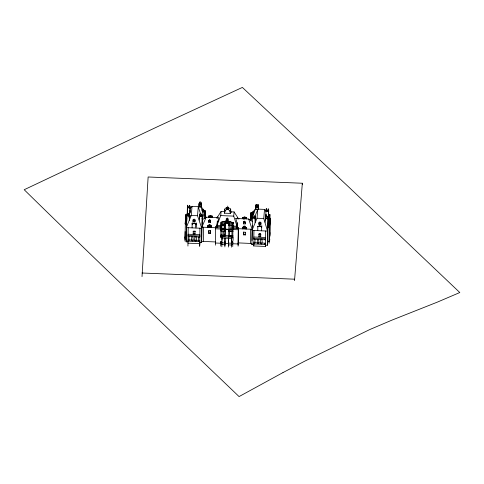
<?xml version="1.0" encoding="UTF-8"?>
<svg xmlns="http://www.w3.org/2000/svg" width="484" height="484" viewBox="0 0 484 484"><rect width="100%" height="100%" fill="white"/><g stroke="black" fill="none" stroke-linecap="round" stroke-linejoin="round"><path stroke-width="0.73" d="M227.764 206.178L227.758 206.093M142.024 276.612L148.134 176.987L302.331 183.236L302.318 184.682M184.942 241.068L185.499 217.673L185.868 214.666L187.332 214.733M185.063 239.689L185.13 231.57M185.85 217.153L185.868 214.666M188.064 241.909L186.128 241.825L186.673 222.664M186.407 241.129L186.685 223.808L185.094 223.741M186.691 221.781L186.757 214.4L186.558 223.802L186.667 222.961M188.984 215.779L189.069 213.438L188.984 215.779L186.999 215.695L187.084 213.353L188.421 213.68M187.229 213.541L187.405 206.293L187.344 213.498M187.647 207.588L187.738 205.246L187.647 207.588L189.631 207.672L189.722 205.331L189.631 207.672M187.931 246.053L188.113 236.585M188.028 235.49L188.016 236.513L199.753 237.015L199.868 234.728L188.131 234.232L188.028 235.49L199.759 235.986L199.753 237.015M188.125 235.254L188.191 227.704M189.183 215.362L189.069 217.842L189.843 217.026M189.02 236.591L188.984 240.572L188.482 240.863L188.107 240.373L188.863 240.342L188.028 240.53M189.274 220.329L189.444 214.515L189.419 217.395M189.547 211.133L189.444 212.337L190.593 212.391L189.432 213.619L189.547 211.133L190.696 211.181M189.934 211.508L190.091 206.402L190.049 211.454M192.82 236.749C194.296 242.544 190.248 242.309 191.864 236.712M192.094 227.873L192.166 223.554L194.144 223.07L196.032 223.717L196.002 226.863M193.098 221.72L193.17 219.682L193.098 221.72L194.919 221.799L194.992 219.76L194.919 221.799M193.213 233.875L193.261 233.258L194.985 233.324L194.931 233.941L193.213 233.875L193.279 231.134L193.231 231.751A0.865 0.647 4.9 0 1 194.096 231.14A0.865 0.647 4.9 0 1 194.949 231.824L195.004 231.207A0.865 0.647 4.9 0 0 194.973 231.037M194.931 233.941L195.004 231.207M196.05 236.307C197.551 243.004 193.443 242.75 195.094 236.265M195.959 228.037L196.032 223.717M198.924 207.152L199.093 203.219L199.063 206.807M199.656 240.881C198.809 242.944 197.95 237.735 198.857 237.087M199.317 204.78L199.438 202.445A0.793 0.593 4.9 0 1 200.237 201.882A0.793 0.593 4.9 0 1 201.023 202.512L200.902 204.847L199.317 204.78L199.438 202.445M199.426 220.117L199.589 214.86L199.559 218.363M199.832 216.154L199.922 213.886L199.832 216.154L201.816 216.239L201.907 213.97L201.816 216.239M199.668 246.55L199.819 240.397M199.777 245.285L199.922 228.206M200.902 204.847L201.023 202.512M201.211 207.261L201.386 203.316L201.344 207.642M187.961 243.168L199.692 243.664L199.801 242.405L201.647 242.484L201.774 228.279L202.512 219.615L202.04 218.205M201.647 242.484L201.864 227.159L206.16 217.213L218.901 217.752L217.104 224.201M202.076 224.697L202.276 214.969L202.203 223.215M203.086 211.998L203.201 209.512L203.086 211.998L201.949 210.667L203.099 210.715L203.201 209.512M203.341 241.425L203.462 227.226M204.423 215.822L204.448 213.299L205.107 213.329L205.071 217.213L205.506 212.149L201.108 206.71L192.039 206.329L190.079 208.58M203.171 211.998L204.557 212.059L204.665 210.74L205.325 210.764L205.289 214.648M205.452 218.109L205.506 212.149M207.624 227.401L207.672 225.762L208.265 225.786A1.464 1.095 4.9 0 1 209.645 225.114A1.464 1.095 4.9 0 1 211.018 225.901L211.593 226.143L211.012 226.119A1.555 1.162 4.9 0 0 210.873 225.913M207.672 225.762L208.259 226.004M208.217 227.432L208.265 225.786M208.658 217.286L208.671 215.991L210.57 215.501L212.536 216.154L212.524 217.449M208.749 222.386L208.822 220.347L209.76 219.706L210.643 220.426L210.57 222.465L208.749 222.386L208.822 220.347M208.743 233.409L208.822 230.602L208.761 231.279A0.865 0.647 4.9 0 1 209.626 230.674A0.865 0.647 4.9 0 1 210.486 231.358L210.54 230.674L210.467 233.476L208.743 233.409L208.804 232.725L210.522 232.798L210.467 233.476M210.57 222.465L210.643 220.426M210.97 227.547L211.018 225.901M211.55 227.571L211.599 225.925M212.536 216.154L212.494 217.225L210.528 216.572L208.628 217.062M215.404 245.176L215.652 226.554L215.561 227.625L220.97 227.855M216.929 227.698L216.953 225.405L220.752 215.58L221.109 211.387L224.594 211.538M217.673 217.8L217.685 216.79L221.109 211.387M220.764 246.084L220.855 241.456L220.795 242.139L221.944 242.188M221.987 237.378L220.837 237.329L220.958 223.384L226.948 222.077L232.931 223.886L232.81 237.838L231.648 237.789L231.594 238.424L221.932 238.013L221.999 236.15L221.853 246.767M221.006 228.454L221.031 225.574L216.953 225.405M221.055 223.076L221.061 222.168L227.05 220.867L233.034 222.676L233.028 223.578M224.207 231.056L225.084 230.892L225.054 231.231L220.892 231.056L220.922 230.717L221.86 230.759C222.259 231.304 222.168 236.96 220.958 234.928M220.904 229.718L220.94 228.702L221.382 229.035L221.872 228.744L221.908 224.776M222.011 240.137L222.041 236.7M224.086 230.85C222.84 231.618 224.334 237.172 224.776 234.976M231.957 225.266L232.943 225.242L232.913 225.58L228.751 225.405L228.962 223.318L226.942 222.713L224.933 223.148L225.102 228.878L224.546 229.168L224.104 228.835L224.14 224.872L222.652 224.806M224.764 211.46L224.782 209.324A4.211 2.111 59.6 0 1 225.719 208.059L226.893 208.241M224.872 246.894L224.945 238.14M220.886 235.079L220.849 236.101L225.012 236.277L225.018 235.593M225.012 236.277L225.102 228.878M224.981 245.582L225.048 238.201M225.072 235.599L225.181 223.033L224.927 223.705M227.25 207.073L226.814 209.167L225.502 210.625M228.339 208.888L227.177 209.082L227.208 208.108L226.845 208.09L228.375 208.447M229.476 210.794L228.315 209.233L226.814 209.167L226.899 207.406L227.256 208.156M227.952 209.112L227.958 208.38M228.466 247.046L228.545 238.291M228.581 245.733L228.654 237.668M230.239 231.11L231.957 231.183L231.933 235.623L232.852 235.581L232.822 236.609L228.654 236.434L229.023 222.64L228.956 223.874M232.895 231.225L232.864 231.564L228.702 231.388C227.789 226.312 231.461 232.864 229.718 225.108M229.664 231.086L229.622 235.448L228.702 235.49L231.921 235.545M230.686 212.476L230.711 209.572A4.211 2.341 -53.2 0 0 229.694 208.229L228.394 208.308M231.521 247.173L231.661 236.561L231.606 237.196L221.944 236.785M231.697 238.485L231.558 243.228L228.502 243.095L228.617 241.788M232.883 225.223C234.329 230.995 230.372 230.795 231.945 225.199M232.102 241.994C232.145 244.305 234.129 237.977 232.574 237.081M232.731 246.592L232.822 241.964L232.768 242.641L231.606 242.593M232.979 228.962L233.004 226.082L237.033 226.252L237.348 222.622M233.203 222.616L233.167 223.868M237.015 228.545L237.033 226.252L233.736 216.124L234.093 211.938L230.523 211.786L230.535 212.416L230.705 210.449M237.759 218.653L237.771 217.637L234.093 211.938M238.098 246.138L238.34 227.516L238.188 245.067M242.448 228.878L242.496 227.232L243.089 227.256A1.464 1.095 4.9 0 1 244.474 226.591A1.464 1.095 4.9 0 1 245.842 227.377L246.423 227.619L245.842 227.589A1.555 1.162 4.9 0 0 245.697 227.389M242.496 227.232L242.986 227.474A1.555 1.162 4.9 0 1 243.561 226.978M242.786 218.726L242.799 217.437L244.692 216.947L246.665 217.6L246.652 218.895M243.041 228.902L243.089 227.256M243.361 223.85L243.44 221.817L244.372 221.17L245.261 221.89L245.182 223.929L243.361 223.85L243.44 221.817M243.609 234.879L243.688 232.078L243.609 234.879L245.334 234.952L245.388 234.268L243.67 234.202M245.182 223.929L245.261 221.89M245.334 234.952L245.406 232.151L245.352 232.828A0.865 0.647 4.9 0 0 244.493 232.151A0.865 0.647 4.9 0 0 243.627 232.756M245.793 229.017L245.842 227.377M246.374 229.041L246.423 227.401M250.385 243.416L250.506 229.216M252.799 214.152L251.408 214.091L251.523 212.724L250.863 212.694L250.609 219.137L251.269 219.167M250.827 216.578L250.863 212.694M251.275 218.429L251.305 215.283L250.645 215.253M253.858 240.693L253.822 244.686L251.886 244.608L252.454 225.205M252.007 240.494L252.103 229.283L248.691 219.016L235.678 218.466M252.321 226.718L252.527 216.554L252.515 218.03M252.769 217.848L252.86 215.507L252.769 217.848L254.753 217.933L254.844 216.88M253.023 211.847L252.914 214.327L253.023 211.847L252.92 213.051L254.07 213.099M265.68 230.983L265.45 246.447L253.719 245.951L253.84 242.684M265.619 238.533L265.51 239.792L253.773 239.296L253.949 230.487M254.753 217.933C254.348 212.403 256.109 218.786 252.775 216.826M253.864 243.156C254.947 245.152 255.352 239.967 254.778 239.374M255.044 222.507L255.213 216.663L255.183 220.268M255.631 209.288L255.782 205.621L255.752 209.318M256.024 206.916L256.109 204.575L256.024 206.916L258.008 207.001L258.099 204.659L258.008 207.001M258.577 239.532C260.047 245.327 256.006 245.092 257.621 239.489M257.766 230.65L257.839 226.331L259.817 225.846L261.705 226.494L261.632 230.814M258.317 209.409L258.468 205.73L258.438 209.282M259 224.509L259.073 222.471L260.011 221.829L259.926 222.84L259.013 223.233L260.828 223.305L260.894 222.549L260.822 224.582L259 224.509L259.073 222.471M258.964 236.658L259.037 233.917L258.988 234.534A0.865 0.647 4.9 0 1 259.854 233.923A0.865 0.647 4.9 0 1 260.707 234.607L260.761 233.99L260.688 236.724L258.964 236.658L259.019 236.041L260.743 236.107L260.688 236.724M260.822 224.582L260.828 223.305L259.926 222.84M261.808 239.09C263.308 245.787 259.2 245.533 260.852 239.048M265.19 222.301L265.353 217.201L265.329 220.159M265.595 218.496L265.68 216.154L265.595 218.496L267.579 218.58L267.67 216.239L267.579 218.58M265.45 246.447L265.577 243.18M265.51 239.792L265.625 237.511L253.888 237.015M265.837 214.745L265.994 209.645M266.236 210.939L266.327 208.598L266.236 210.939L268.221 211.024L268.311 209.977M266.502 216.336L266.515 215.053L265.365 215.005M265.559 245.182L267.404 245.261L267.531 231.062L268.076 224.624M267.682 244.565L268.039 217.316L267.961 225.998M268.221 211.024C267.815 205.494 269.576 211.883 266.248 209.917M267.833 227.48L269.298 227.541L270.072 218.472L268.608 218.411L268.68 209.76L268.487 219.79M268.88 218.338L268.91 214.829L268.602 218.441M269.237 218.556L269.304 215.531L269.794 215.549L269.884 214.472L268.511 214.412M269.279 218.163L269.304 215.531M269.158 243.186L269.298 227.298L270.072 218.23L268.608 218.163L267.833 227.238L269.298 227.298M269.286 241.697L269.425 226.058M269.763 218.417L269.794 215.549M269.83 220.916L269.884 214.472M269.8 236.936L269.951 219.851M269.921 235.557L270.072 218.23M294.526 280.635L302.331 183.236M216.971 227.801L217.086 224.739M266.412 216.263L266.515 215.053L266.412 216.263L265.262 216.215M251.523 212.724L251.299 215.912L252.805 215.979M204.442 213.934L204.665 210.74M205.107 213.329L205.325 210.764M186.733 221.109L186.957 217.733L185.499 217.673M185.088 236.803L184.967 238.182L186.431 238.243L186.128 241.825M186.999 215.695L187.084 214.648M187.453 213.523L187.574 212.101M189.432 213.619L189.534 212.409M204.442 218.308L201.084 207.049L198.265 206.934L197.52 215.713L201.774 228.279L186.249 227.625L191.265 215.447L192.039 206.329M192.166 223.554L192.13 223.989L194.108 223.505L195.996 224.153M192.16 224.183L192.287 222.688M194.023 220.057L194.925 220.516L193.11 220.444L194.023 220.057L194.108 219.04M194.108 223.505L194.144 223.07M196.026 224.346L196.153 222.852M201.084 207.049L201.108 206.71M208.671 215.991L208.634 216.427L210.534 215.937L212.5 216.59M209.675 220.722L210.582 221.188L208.761 221.109L209.675 220.722L209.76 219.706M210.371 217.618L210.461 216.602L211.363 217.068L209.548 216.989L210.461 216.602M210.534 215.937L210.57 215.501M210.34 226.24L210.207 226.101A0.841 0.629 4.9 0 0 209.021 226.052L208.882 226.173A0.841 0.629 4.9 0 0 209.602 227.153A0.841 0.629 4.9 0 0 210.34 226.24L210.286 226.179M217.316 221.097L216.941 226.415L221.025 226.591M217.588 217.927L217.685 216.79M221.061 222.168L220.958 223.856L225.121 224.038L225.181 223.033M220.976 224.733C221.787 225.538 225.284 224.546 220.976 224.739L220.946 225.078L225.108 225.254C224.346 223.995 223.832 225.804 225.072 224.909M220.837 237.329L220.898 236.652M224.782 209.324L224.449 213.184L230.384 213.432L230.711 209.572M226.306 218.538L226.234 220.577L228.055 220.65L228.127 218.611M227.177 209.082L226.839 208.822M227.643 208.126L227.226 207.884M225.018 241.637L224.909 242.944L221.89 242.817M227.159 218.907L228.067 219.373L226.246 219.294L227.159 218.907L227.244 217.897M226.948 222.077L227.05 220.867M228.823 223.184L228.763 224.189L232.925 224.364L233.088 222.864L227.141 220.613L221.115 222.356M228.751 225.405L228.781 225.066L229.561 225.32M228.714 230.051L228.769 229.319L225.127 229.168L225.066 229.894L220.904 229.67M228.702 231.388L228.726 231.049L229.64 231.146M228.69 235.406L228.654 236.434M232.931 223.886L233.034 222.676M232.81 237.838L232.864 237.16M237.674 218.774L237.771 217.637M237.172 225.592L237.027 227.268L232.998 227.093M238.328 228.702L238.237 229.773L215.549 228.811L215.64 227.74L201.864 227.159M242.799 217.437L242.762 217.873L244.656 217.383L246.628 218.036L246.665 217.6M243.519 219.191L243.585 218.429L244.499 218.042L245.406 218.508L243.585 218.429M243.754 227.716L243.845 227.522A0.841 0.629 4.9 0 1 245.037 227.571L245.17 227.71A0.841 0.629 4.9 0 1 244.432 228.629A0.841 0.629 4.9 0 1 243.712 227.649M244.414 219.058L244.499 218.042M244.287 222.186L245.194 222.652L243.373 222.573L244.287 222.186L244.372 221.17M244.656 217.383L244.692 216.947M250.506 220.389L250.936 215.326M251.886 244.608L251.946 243.869M250.676 220.958L255.449 209.009L264.518 209.397L265.837 211.024M253.773 239.296L253.882 238.037M253.719 245.951L253.822 244.686M264.518 209.397L263.744 218.514L267.531 231.062L252.007 230.408L257.022 218.23L257.766 209.451L255.419 209.348M257.839 226.331L257.803 226.766L259.781 226.282L261.669 226.929M259.811 226.476L259.914 225.254M261.699 227.129L261.826 225.629M267.404 245.261L267.712 241.679L269.171 241.74L269.945 232.671M269.824 224.292L270.012 222.047M269.812 225.308L269.757 223.051M269.667 240.481L269.782 239.102M232.707 237.287L231.878 237.432M198.821 241.068L199.202 240.778M221.86 230.759L221.363 231.043L220.922 230.717M232.895 231.207L232.399 231.497L231.957 231.164M253.852 238.588L254.705 238.866M226.863 208.126L227.214 207.515M254.699 216.959L257.766 209.451M221.835 241.897L221.019 241.97L221.4 241.528M251.535 213.511L255.449 209.009M221.835 236.954L221.067 236.948M195.972 236.458L195.143 236.428M199.656 236.682L199.692 236.234M224.207 235L221.769 234.958M202.512 219.615L206.16 217.213M242.756 218.502L244.65 218.018L246.622 218.665M261.548 239.35L261.07 239.332M264.96 243.561C263.738 243.966 265.952 244.601 265.413 243.658M224.134 224.951L225.139 224.915M142.06 273.006L294.538 279.189M256.121 204.841L258.105 204.926M256.03 205.894L258.014 205.978M255.655 207.134L258.335 207.249M198.942 204.998L201.235 205.095M226.899 207.406L227.262 207.424M228.037 207.454L228.4 207.473L228.315 209.233L228.4 207.473L228.024 207.11M227.22 207.509L227.976 207.539L228.321 208.392M226.881 207.648L227.244 207.66M187.659 206.565L189.643 206.65M187.278 207.805L189.964 207.92M265.867 211.157L268.553 211.272M202.137 209.645L203.153 209.687M252.981 212.022L253.997 212.065M203.153 211.308L204.659 211.369M251.517 213.353L253.023 213.42M204.563 211.423L205.222 211.454M250.754 213.432L251.414 213.462M189.498 211.308L190.521 211.351M265.45 215.186L266.466 215.235M265.692 216.421L267.676 216.505M220.752 215.58L233.736 216.124M265.601 217.473L267.585 217.558M187.006 214.672L188.99 214.757M199.844 215.18L201.828 215.265M187.326 214.975L185.868 214.908L185.094 223.983L186.558 224.044M191.265 215.447L197.52 215.713M257.022 218.23L263.744 218.514M252.4 218.066L255.086 218.181M189.135 215.537L190.666 215.604M265.226 218.714L267.912 218.828M199.462 216.372L202.149 216.487M186.624 215.912L189.311 216.027M189.081 216.566L190.23 216.614M216.384 217.939L217.709 218M237.723 218.841L239.072 218.901M268.233 221.206L269.697 221.267M225.175 223.36L228.823 223.511M207.636 226.191L208.229 226.216A1.464 1.095 4.9 0 1 209.608 225.544A1.464 1.095 4.9 0 1 210.982 226.331L211.562 226.355M242.46 227.661L243.053 227.686A1.464 1.095 4.9 0 1 244.438 227.02A1.464 1.095 4.9 0 1 245.805 227.807L246.386 227.831M208.223 226.56L208.404 226.572A1.21 0.901 4.9 0 1 209.62 225.719A1.21 0.901 4.9 0 1 210.818 226.675L210.976 226.681M243.047 228.037L243.234 228.043A1.21 0.901 4.9 0 1 244.444 227.19A1.21 0.901 4.9 0 1 245.642 228.145L245.805 228.152M232.943 228.363L238.249 228.587M252.103 229.283L237.057 228.648L237.233 223.971L235.871 218.472M221.872 228.744L224.104 228.835M229.682 229.071L231.915 229.168M232.846 229.21L232.877 230.227L228.714 229.997M220.855 235.418L232.828 235.926M253.785 238.273L265.516 238.769M188.082 239.901L199.087 240.367M254.572 242.714L264.845 243.143M195.076 240.826L196.008 240.947M201.743 241.359L215.519 241.946L215.422 243.01L220.837 243.24L220.783 243.918L221.926 243.966L221.872 244.601L224.891 244.729L224.999 243.416L228.599 243.573L228.49 244.88L231.54 245.013L231.594 244.378L232.75 244.426L232.81 243.748L238.116 243.972L238.207 242.901L251.982 243.488M187.974 241.159L199.71 241.655M253.731 243.942L265.468 244.438M221.884 224.854L223.039 224.993M254.294 243.016L254.741 243.349M192.336 240.391L192.783 240.729M230.451 211.835L231.775 212.24M258.214 243.192L258.541 243.512M248.691 219.016L252.17 221.351M265.45 239.017L265.311 239.507L264.669 239.368M198.265 206.934L200.624 213.976M259.158 233.597A0.865 0.647 4.9 0 1 259.297 233.469M260.513 233.518A0.865 0.647 4.9 0 1 260.646 233.657M268.929 216.536A3.001 1.99 0.5 0 1 269.261 216.402A6.159 4.078 0.5 0 0 268.856 216.608M268.856 216.221A6.117 4.053 0.5 0 1 269.261 216.015M229.44 210.836A4.211 2.111 59.6 0 1 230.342 213.48M224.479 213.232A4.211 2.341 -53.2 0 1 225.532 210.673M208.156 225.998A1.555 1.162 4.9 0 1 208.737 225.508M210.183 225.459A1.555 1.162 4.9 0 1 210.679 225.732M208.798 224.751A1.555 1.162 4.9 0 1 210.244 224.709M245.273 227.05A1.555 1.162 4.9 0 1 245.503 227.208M243.627 226.228A1.555 1.162 4.9 0 1 245.073 226.179M199.323 203.758A0.793 0.593 4.9 0 1 200.122 203.195A0.793 0.593 4.9 0 1 200.908 203.824M227.492 207.285L227.801 207.067L227.504 207.267M209.009 226.173L208.876 226.294A0.841 0.629 4.9 0 0 209.596 227.274A0.841 0.629 4.9 0 0 210.334 226.355L210.201 226.222A0.841 0.629 4.9 0 0 209.009 226.173M243.833 227.643L243.7 227.77A0.841 0.629 4.9 0 0 244.42 228.744A0.841 0.629 4.9 0 0 245.158 227.831L245.025 227.692A0.841 0.629 4.9 0 0 243.833 227.643M282.971 372.583L239.066 396.577C167.24 327.831 95.179 259.339 24.2 189.722L155.927 127.443L242.375 87.422L349.248 187.502L459.8 292.536L437.288 302.149L392.028 320.093L369.879 329.495L304.702 361.185L282.971 372.583M209.112 226.827A0.708 0.526 4.9 0 0 210.292 226.645A0.708 0.526 4.9 0 0 209.433 225.955A0.708 0.526 4.9 0 0 209.112 226.827"/></g></svg>
